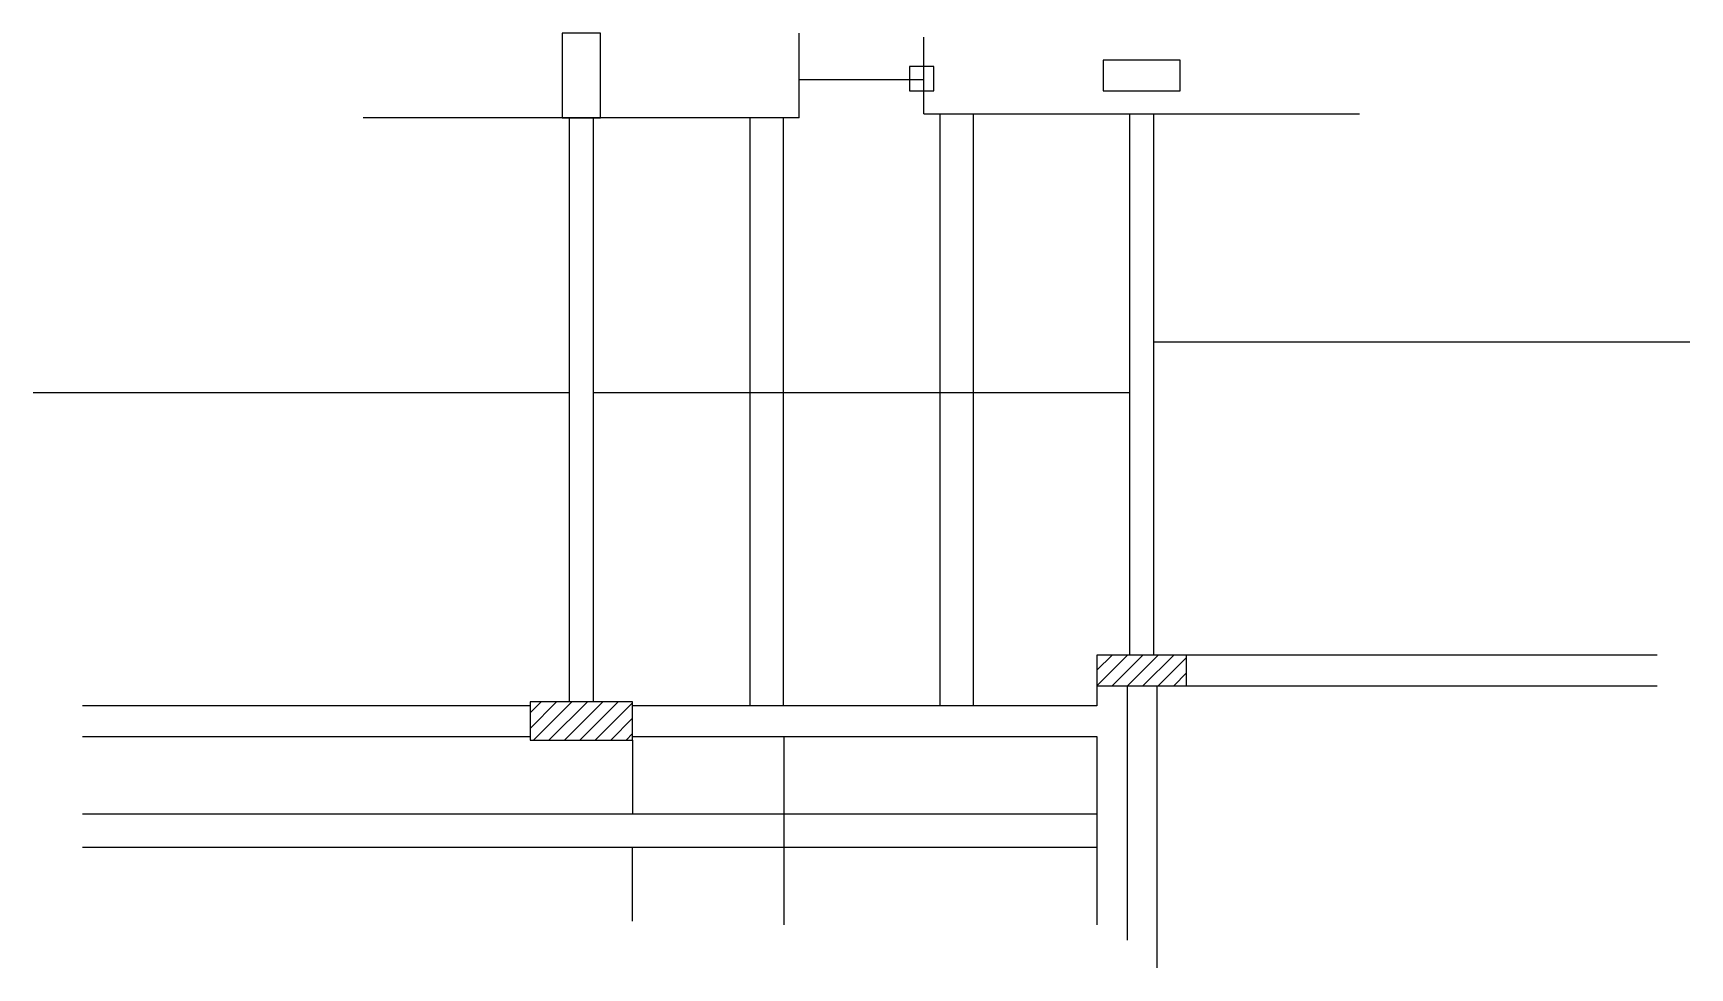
# Model space of a CAD drawing. Header units: metres. Extents: x 3047 to 4339, y 2559 to 3288.
import ezdxf

# ---------------------------------------------------------------- set-up
doc = ezdxf.new("R2010")
doc.units = ezdxf.units.M
for name, color, linetype in [('1', 7, 'Continuous'), ('3', 7, 'Continuous'), ('7', 7, 'Continuous'), ('Painéis', 7, 'Continuous')]:
    doc.layers.add(name, color=color, linetype=linetype)

msp = doc.modelspace()

# ---------------------------------------------------------------- linework, layer by layer
at = {"layer": '1', "color": 7, "lineweight": 25}
for p, q in [((3644.9, 3221.8), (3644.9, 3287.8)), ((3741.9, 3224.8), (3741.9, 3284.8)), ((3644.9, 3221.8), (3304.9, 3221.8)), ((3741.9, 3224.8), (4081.9, 3224.8))]:
    msp.add_line(p, q, dxfattribs=at)
at = {"layer": '3', "color": 7, "lineweight": 25}
for p, q in [((3876.9, 2778.9), (3900.8, 2802.8)), ((3876.9, 2790.9), (3888.8, 2802.8)), ((3888.9, 2778.8), (3912.9, 2802.8)), ((3900.9, 2778.8), (3924.9, 2802.8)), ((3912.9, 2778.8), (3936.9, 2802.8)), ((3924.9, 2778.8), (3946.9, 2800.8)), ((3923.9, 2558.8), (3923.9, 2778.8)), ((3936.9, 2778.8), (3946.9, 2788.8)), ((3434.9, 2745.6), (3455.6, 2766.3)), ((3434.9, 2757.6), (3443.6, 2766.3)), ((3437.6, 2736.3), (3467.6, 2766.3)), ((3449.7, 2736.3), (3479.7, 2766.3)), ((3461.7, 2736.3), (3491.7, 2766.3)), ((3473.7, 2736.3), (3503.7, 2766.3)), ((3485.7, 2736.3), (3514.9, 2765.5)), ((3434.9, 2763.3), (3085.9, 2763.3)), ((3497.8, 2736.3), (3514.9, 2753.5)), ((3509.8, 2736.3), (3514.9, 2741.5))]:
    msp.add_line(p, q, dxfattribs=at)
for points in [[(3465.4, 3221.8), (3465.4, 2766.3)], [(3484.4, 2766.3), (3484.4, 3221.8)], [(3902.4, 3224.8), (3902.4, 2802.8)], [(3921.4, 2802.8), (3921.4, 3224.8)], [(4313.9, 2802.8), (3946.9, 2802.8)], [(3876.9, 2778.8), (3876.9, 2763.3)], [(3900.9, 2751.3), (3900.9, 2778.8)], [(3946.9, 2778.8), (4313.9, 2778.8)], [(3876.9, 2763.3), (3514.9, 2763.3)], [(3085.9, 2739.3), (3434.9, 2739.3)], [(3514.9, 2739.3), (3876.9, 2739.3)], [(3876.9, 2739.3), (3876.9, 2592.3)], [(3900.9, 2580.3), (3900.9, 2751.3)]]:
    msp.add_lwpolyline(points, dxfattribs=at)
at = {"layer": '7', "color": 7, "lineweight": 25}
for points in [[(3459.9, 3221.8), (3489.9, 3221.8), (3489.9, 3287.8), (3459.9, 3287.8), (3459.9, 3221.8)], [(3730.9, 3242.8), (3749.9, 3242.8), (3749.9, 3261.8), (3730.9, 3261.8), (3730.9, 3242.8)], [(3881.9, 3242.8), (3941.9, 3242.8), (3941.9, 3266.8), (3881.9, 3266.8), (3881.9, 3242.8)], [(3876.9, 2778.8), (3946.9, 2778.8), (3946.9, 2802.8), (3876.9, 2802.8), (3876.9, 2778.8)], [(3434.9, 2736.3), (3514.9, 2736.3), (3514.9, 2766.3), (3434.9, 2766.3), (3434.9, 2736.3)]]:
    msp.add_lwpolyline(points, dxfattribs=at)
at = {"layer": 'Painéis', "color": 7, "lineweight": 25}
for p, q in [((3741.9, 3251.3), (3644.9, 3251.3)), ((3606.4, 3221.8), (3606.4, 2763.3)), ((3632.4, 3221.8), (3632.4, 2763.3)), ((3754.4, 3224.8), (3754.4, 2763.3)), ((3780.4, 3224.8), (3780.4, 2763.3)), ((4339.4, 3046.8), (3921.4, 3046.8)), ((3465.4, 3007.3), (3047.4, 3007.3)), ((3902.4, 3007.3), (3484.4, 3007.3)), ((3632.9, 2739.3), (3632.9, 2592.3)), ((3514.9, 2736.3), (3514.9, 2678.8)), ((3876.9, 2678.8), (3085.9, 2678.8)), ((3876.9, 2652.8), (3085.9, 2652.8)), ((3514.9, 2595.3), (3514.9, 2652.8))]:
    msp.add_line(p, q, dxfattribs=at)

doc.saveas('drawing.dxf')
